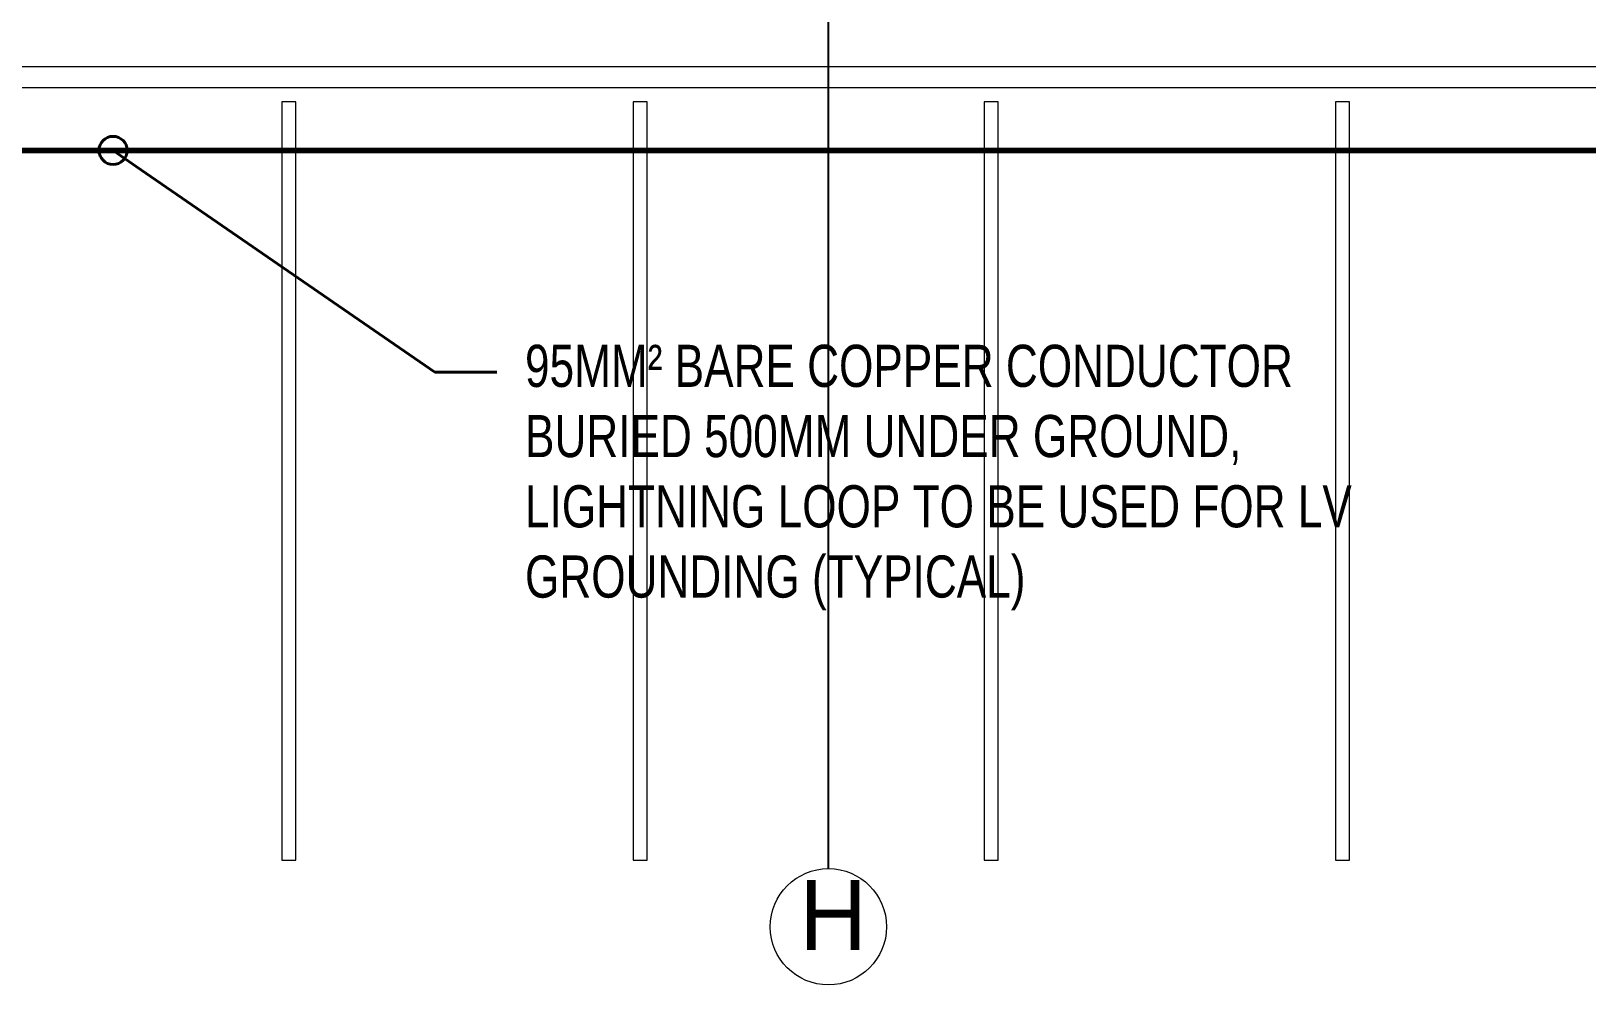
# Model space of a CAD drawing. Header units: metres. Extents: x -18745 to 220762, y -1579758 to -1356048.
# Drawn here: x 131488 to 142562, y -1478125 to -1471333 of the extents above; entities that cross this region are included whole.
import ezdxf
from ezdxf import colors
from ezdxf.entities.mleader import LeaderData, LeaderLine
from ezdxf.math import Vec2, Vec3

# ---------------------------------------------------------------- set-up
doc = ezdxf.new("R2010")
doc.units = ezdxf.units.M
doc.linetypes.add('DASHDOTX2', pattern=[50.8, 25.4, -12.7, 0, -12.7])
doc.linetypes.add('DASHED2', pattern=[0.375, 0.25, -0.125])
doc.layers.get('0').update_dxf_attribs({"lineweight": 0})
for name, color, linetype in [('0E-PW-GRD', 6, 'Continuous'), ('A-100 - Copy$0$axes', 8, 'Continuous'), ('PD-VENT', 70, 'Continuous')]:
    doc.layers.add(name, color=color, linetype=linetype)
for name, color, linetype, lineweight in [('A-100 - Copy$0$AxisBalloons_2', 8, 'Continuous', 0), ('A-100 - Copy$0$TEXT', 8, 'Continuous', 0), ('E-GRND', 94, 'DASHED2', 40), ('Tiles', 252, 'Continuous', 5)]:
    doc.layers.add(name, color=color, linetype=linetype, lineweight=lineweight)
doc.styles.add('A-100 - Copy$0$Standard', font='GOTHIC.TTF')
doc.styles.add('ROMANS', font='romans.shx', dxfattribs={"width": 0.85})

# ---------------------------------------------------------------- blocks, each defined once
blk = doc.blocks.new('A$C22ed9212')
at = {"layer": 'Tiles', "elevation": 0}
for points in [[(-374086, -493781), (-412911, -493781)], [(-374086, -493931), (-412911, -493931)]]:
    blk.add_lwpolyline(points, dxfattribs=at)
for points in [[(-392299, -499431), (-392199, -499431), (-392199, -494031), (-392299, -494031)], [(-389799, -499431), (-389699, -499431), (-389699, -494031), (-389799, -494031)], [(-387299, -499431), (-387199, -499431), (-387199, -494031), (-387299, -494031)], [(-384799, -499431), (-384699, -499431), (-384699, -494031), (-384799, -494031)]]:
    blk.add_lwpolyline(points, close=True, dxfattribs=at)
blk = doc.blocks.new('_Origin')
at = {"color": 0, "linetype": 'ByBlock', "lineweight": -2}
blk.add_line((0, 0), (-1, 0), dxfattribs=at)
blk.add_circle((0, 0), 0.5, dxfattribs=at)
blk = doc.blocks.new('A-100 - Copy')
at = {"layer": 'A-100 - Copy$0$axes'}
blk.add_line((137163.3, -1477297.4, 0), (137163.3, -1387547.7, 0), dxfattribs=at)
at = {"layer": 'A-100 - Copy$0$AxisBalloons_2'}
blk.add_circle((137163.3, -1477711.3, 0), 413.9, dxfattribs=at)
at = {"layer": 'A-100 - Copy$0$TEXT', "insert": (136955.6, -1477377.4, 0), "char_height": 500, "attachment_point": 1, "style": 'A-100 - Copy$0$Standard'}
blk.add_mtext_dynamic_manual_height_columns('H', width=500, gutter_width=1, heights=[0], dxfattribs=at)

msp = doc.modelspace()

# ---------------------------------------------------------------- linework, layer by layer
at = {"layer": '0E-PW-GRD', "linetype": 'DASHDOTX2', "ltscale": 10, "const_width": 40, "elevation": 0}
msp.add_lwpolyline([(174978.3, -1477822.7), (158048.3, -1477822.7), (158048.3, -1476532.7), (150498.3, -1476532.7), (150498.3, -1472187.7, 0.4142136), (150493.3, -1472182.7), (113650.3, -1472182.7, 0.4142136), (113645.3, -1472187.7), (113645.3, -1476532.7), (107725.3, -1476532.7), (107725.3, -1470902.7), (92150.3, -1470902.7), (92150.3, -1456502.7), (84952.6, -1456502.7), (84952.6, -1439572.7), (99350.3, -1439572.7), (99350.3, -1427702.7), (98070.3, -1427702.7), (98070.3, -1394542.7)], format="xyb", dxfattribs=at)

# ---------------------------------------------------------------- block references
at = {"layer": 'PD-VENT'}
msp.add_blockref('A$C22ed9212', (525571.7, -977806.6, 2.4), dxfattribs=at)

# ---------------------------------------------------------------- leaders
at = {"layer": 'E-GRND', "linetype": 'ByBlock', "ltscale": 400}
ml = msp.add_multileader_mtext('Standard', dxfattribs=at)
ml.set_content('{\\fArial|b0|i0|c0|p34;\\W0.75;\\C256;95MM² BARE COPPER CONDUCTOR BURIED 500MM UNDER GROUND, LIGHTNING LOOP TO BE USED FOR LV GROUNDING (TYPICAL)}', color=140, style='ROMANS')
ml.set_leader_properties(color=181, lineweight=-1)
ml.set_arrow_properties(name='ORIGIN')
ml.build(insert=Vec2(0, 0))
ml.multileader.update_dxf_attribs({"dogleg_length": 319.7, "arrow_head_size": 200})
ctx = ml.context
ctx.base_point, ctx.char_height, ctx.arrow_head_size, ctx.landing_gap_size, ctx.plane_origin, ctx.plane_x_axis, ctx.plane_y_axis = Vec3(134803.8, -1473761.2, 0), 300, 200, 200, Vec3(132286.3, -1473572.9, 0), Vec3(1, 0.0000626), Vec3(-0.0000626, 1)
notes = []
notes.append((ctx, [(1, (1, 1, 0), (134361.8, -1473761.2, 0), (1, 0.0000626), 442, [(0, [(132071.8, -1472182.7, 0)], 0, [])])]))
ctx.mtext.insert, ctx.mtext.text_direction, ctx.mtext.rotation, ctx.mtext.width, ctx.mtext.defined_height, ctx.mtext.flow_direction = Vec3(135003.8, -1473567.1, 0), Vec3(1, 0.0000626), 0.0000626, 6208.621, 1062.8, 5
for ctx, leaders in notes:
    for number, flags, end, landing, length, lines in leaders:
        leader = LeaderData()
        leader.index, (leader.has_last_leader_line, leader.has_dogleg_vector, leader.attachment_direction) = number, flags
        leader.last_leader_point, leader.dogleg_vector, leader.dogleg_length = Vec3(end), Vec3(landing), length
        for number, points, colour, breaks in lines:
            line = LeaderLine()
            line.index, line.vertices, line.color, line.breaks = number, Vec3.list(points), colors.encode_raw_color(colour), breaks
            leader.lines.append(line)
        ctx.leaders.append(leader)

# ---------------------------------------------------------------- next in the draw order: block references
msp.add_blockref('A-100 - Copy', (0, 0))

doc.saveas('drawing.dxf')
